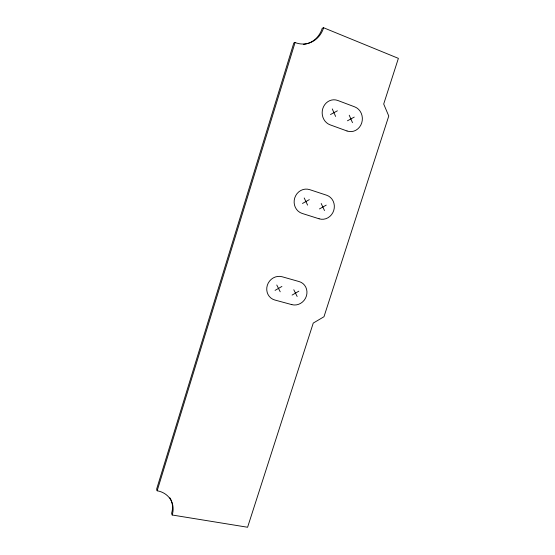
<?xml version="1.0" encoding="UTF-8"?>
<svg xmlns="http://www.w3.org/2000/svg" width="555" height="555" viewBox="0 0 555 555"><rect width="100%" height="100%" fill="white"/><g stroke="black" fill="none" stroke-linecap="round" stroke-linejoin="round"><path stroke-width="0.83" d="M157.155 490.773L295.073 42.527A25.232 22.658 81 0 0 323.614 27.75L398.386 58.365L383.699 104.035L388.764 116.03L323.981 316.738L313.249 323.079L247.592 527.25L172.203 515.005A23.234 20.23 -29.3 0 0 157.155 490.773L156.614 489.149L293.831 42.957L295.073 42.527M292.103 295.08L298.847 291.167M275.079 290.383L281.905 286.442M319.458 208.937L326.236 205.121M302.468 203.477L309.329 199.64M347.458 120.796L354.256 117.091M330.496 114.538L337.385 110.813M323.614 27.75L322.247 28.249A25.107 22.561 80.9 0 1 303.335 44.379M276.772 285.006L280.213 291.798M293.796 289.759L297.154 296.481M304.202 197.975L307.595 205.121M321.192 203.484L324.508 210.56M332.265 108.912L335.608 116.425M349.227 115.218L352.487 122.655M172.203 515.005L171.599 513.292A23.13 20.153 -29.2 0 0 169.879 497.786M291.819 304.633L274.836 300.019A12.252 11.488 -57.1 0 1 267.316 285.284A12.252 11.488 -57.1 0 1 282.169 276.765L299.145 281.579A12.154 11.301 -58.1 0 1 306.374 296.127A12.154 11.301 -58.1 0 1 291.819 304.633M319.111 218.802L302.149 213.432A12.481 11.669 -75.2 0 1 294.74 197.934A12.481 11.669 -75.2 0 1 309.662 189.637L326.604 195.214A12.377 11.482 -73.9 0 1 333.728 210.518A12.377 11.482 -73.9 0 1 319.111 218.802M347.028 130.987L330.107 124.833A12.855 11.731 -87.4 0 1 322.802 108.53A12.855 11.731 -87.4 0 1 337.787 100.483L354.7 106.858A12.73 11.551 -85.5 0 1 361.714 122.939A12.73 11.551 -85.5 0 1 347.028 130.987"/></g></svg>
